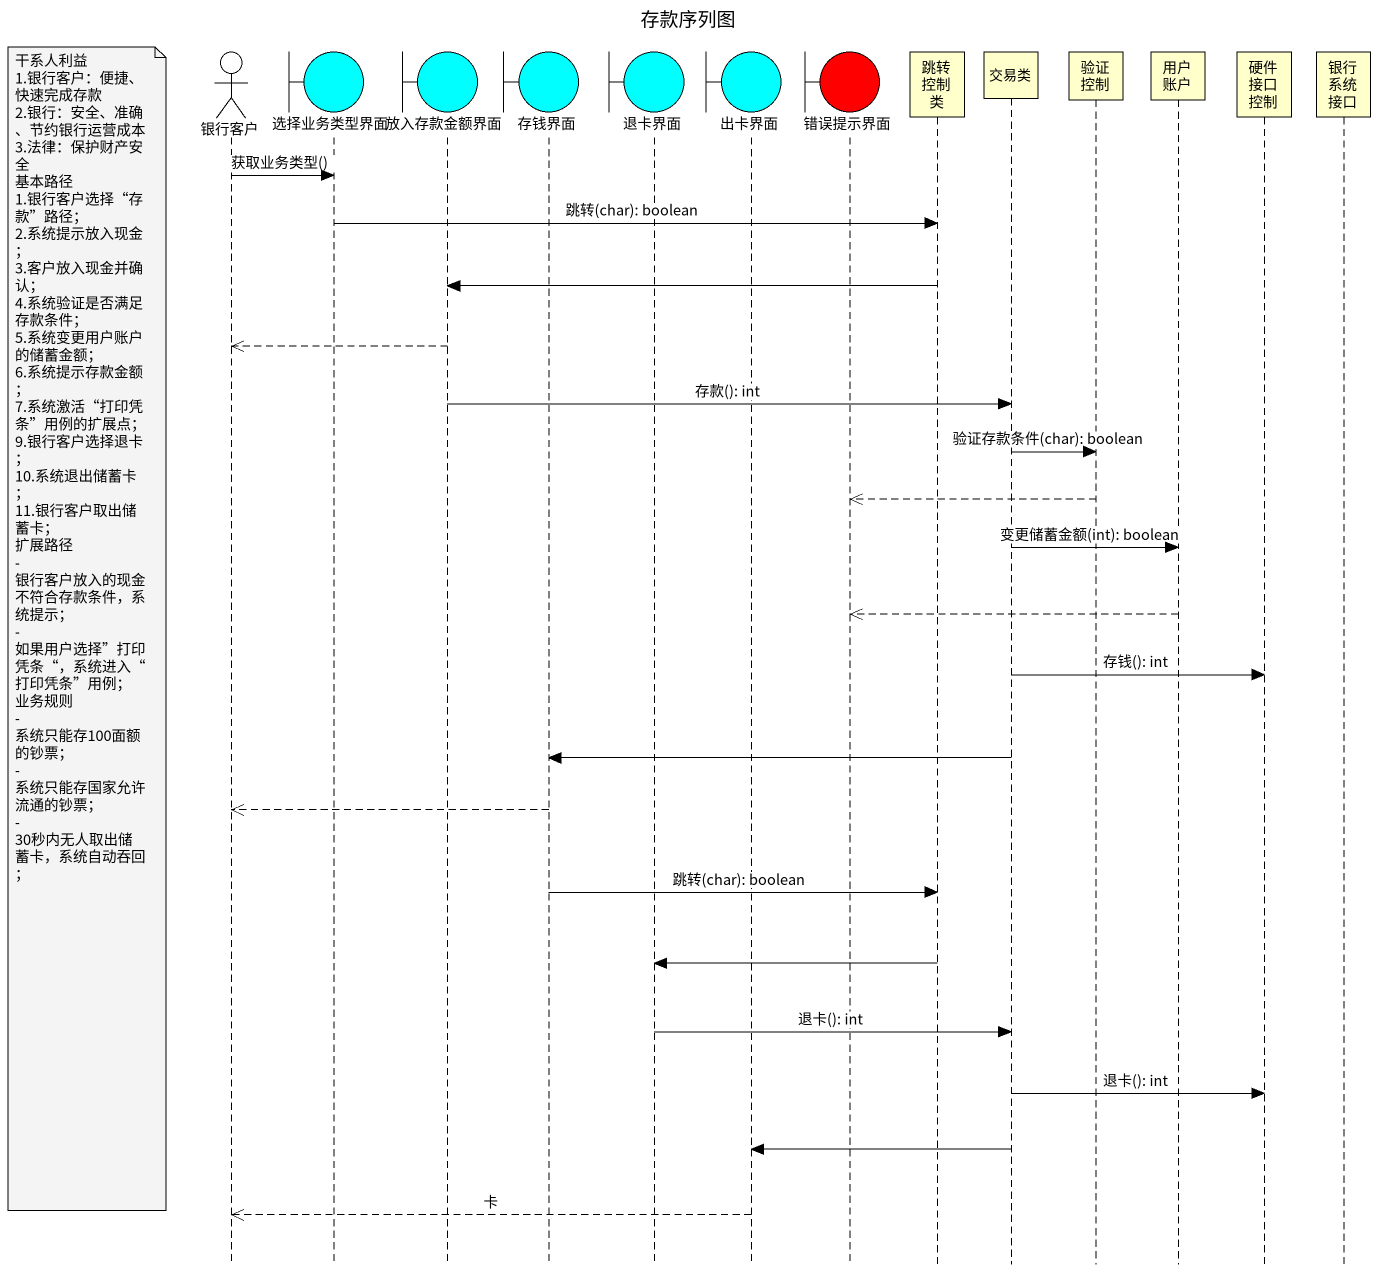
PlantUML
@startuml
title 存款序列图
hide footbox
actor 银行客户
boundary 选择业务类型界面 #00FFFF
boundary 放入存款金额界面 #00FFFF
boundary 存钱界面 #00FFFF
boundary 退卡界面 #00FFFF
boundary 出卡界面 #00FFFF
boundary 错误提示界面 #FF0000
participant 跳转控制类
participant 交易类
participant 验证控制
participant 用户账户
participant 硬件接口控制
participant 银行系统接口

银行客户 -> 选择业务类型界面 : 获取业务类型()
选择业务类型界面 -> 跳转控制类 : 跳转(char): boolean
跳转控制类 -> 放入存款金额界面
放入存款金额界面 -->> 银行客户
放入存款金额界面 -> 交易类 : 存款(): int
交易类 -> 验证控制 : 验证存款条件(char): boolean
验证控制 -->> 错误提示界面
交易类 -> 用户账户 : 变更储蓄金额(int): boolean
用户账户 -->> 错误提示界面
note left of 银行客户
  干系人利益
  1.银行客户：便捷、快速完成存款
  2.银行：安全、准确、节约银行运营成本
  3.法律：保护财产安全
  基本路径
  1.银行客户选择“存款”路径；
  2.系统提示放入现金；
  3.客户放入现金并确认；
  4.系统验证是否满足存款条件；
  5.系统变更用户账户的储蓄金额；
  6.系统提示存款金额；
  7.系统激活“打印凭条”用例的扩展点；
  9.银行客户选择退卡；
  10.系统退出储蓄卡；
  11.银行客户取出储蓄卡；
  扩展路径
  - 银行客户放入的现金不符合存款条件，系统提示；
  - 如果用户选择”打印凭条“，系统进入“打印凭条”用例；
  业务规则
  - 系统只能存100面额的钞票；
  - 系统只能存国家允许流通的钞票；
  - 30秒内无人取出储蓄卡，系统自动吞回；
end note
交易类 -> 硬件接口控制 : 存钱(): int
交易类 -> 存钱界面
存钱界面 -->> 银行客户
存钱界面 -> 跳转控制类 : 跳转(char): boolean
跳转控制类 -> 退卡界面
退卡界面 -> 交易类 : 退卡(): int
交易类 -> 硬件接口控制 : 退卡(): int
交易类 -> 出卡界面
出卡界面 -->> 银行客户 : 卡
@enduml
